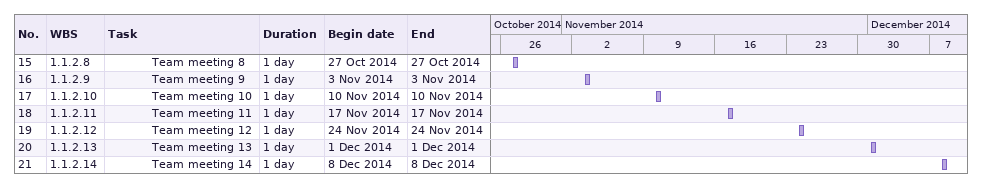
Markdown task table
| ID | WBS | Task | Duration | Start | Finish |
|---|---|---|---|---|---|
| 15 | 1.1.2.8 | Team meeting 8 | 1d | 2014-10-27 | 2014-10-27 |
| 16 | 1.1.2.9 | Team meeting 9 | 1d | 2014-11-03 | 2014-11-03 |
| 17 | 1.1.2.10 | Team meeting 10 | 1d | 2014-11-10 | 2014-11-10 |
| 18 | 1.1.2.11 | Team meeting 11 | 1d | 2014-11-17 | 2014-11-17 |
| 19 | 1.1.2.12 | Team meeting 12 | 1d | 2014-11-24 | 2014-11-24 |
| 20 | 1.1.2.13 | Team meeting 13 | 1d | 2014-12-01 | 2014-12-01 |
| 21 | 1.1.2.14 | Team meeting 14 | 1d | 2014-12-08 | 2014-12-08 |
